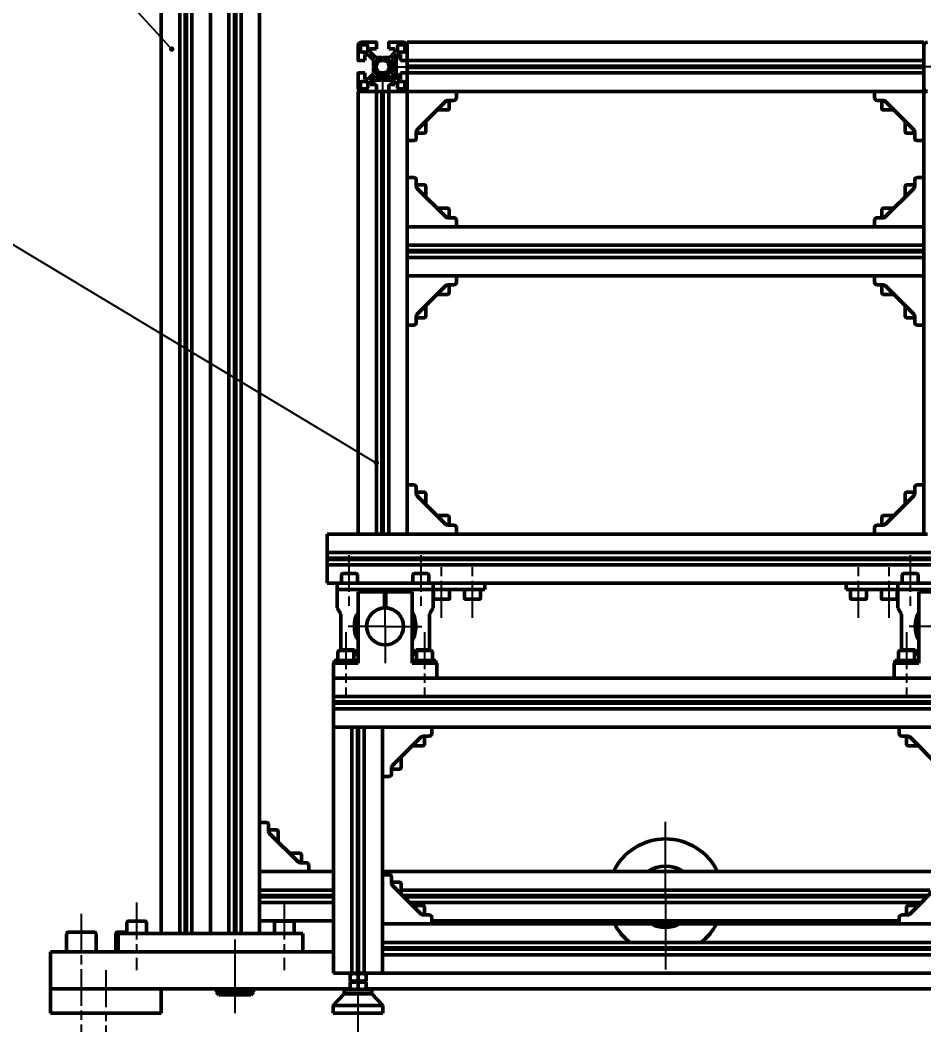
# Model space of a CAD drawing. Header units: millimetres. Extents: x 32504 to 36677, y 41990 to 42879.
# Drawn here: x 32707.6 to 32854.6, y 42298.6 to 42463.1 of the extents above; entities that cross this region are included whole.
import ezdxf

# ---------------------------------------------------------------- set-up
doc = ezdxf.new("R2010")
doc.units = ezdxf.units.MM
doc.linetypes.add('AM_ISO08W050', pattern=[18, 12, -1.5, 3, -1.5])
doc.linetypes.add('AM_ISO08W050x2', pattern=[9, 6, -0.75, 1.5, -0.75])
for name, color, linetype, lineweight in [('AM_0N', 7, 'Continuous', 50), ('AM_4N', 3, 'Continuous', 25), ('AM_5', 3, 'Continuous', 25), ('Duong_tam', 4, 'AM_ISO08W050', 25), ('Net_dam', 7, 'Continuous', 50)]:
    doc.layers.add(name, color=color, linetype=linetype, lineweight=lineweight)
doc.styles.add('TCVN', font='tcvn7284-2003i.ttf')
doc.dimstyles.new('TCVN$0', dxfattribs={"dimtxt": 3.5, "dimasz": 3.5, "dimexe": 1, "dimexo": 1, "dimgap": 1.3, "dimtad": 1, "dimdsep": 46, "dimtxsty": 'TCVN', "dimcen": 0, "dimclrd": 3, "dimclre": 3, "dimclrt": 2, "dimadec": 0, "dimazin": 2, "dimtp": 0.1, "dimtm": 0.1, "dimtfac": 0.71, "dimtmove": 0, "dimatfit": 3, "dimfxl": 1, "dimtfill": 1, "dimlwd": 25, "dimlwe": 25, "dimarcsym": 1})

# ---------------------------------------------------------------- blocks, each defined once
blk = doc.blocks.new('*D38')
at = {"layer": 'Defpoints', "color": 0, "transparency": 16777216}
for p in [(32734.05, 42809.04), (32927.55, 42809.04), (32912.55, 42301.63)]:
    blk.add_point(p, dxfattribs=at)
at = {"layer": 'Net_dam', "color": 3, "linetype": 'ByBlock', "lineweight": 25, "transparency": 16777216}
for p, q in [((32735.05, 42809.04), (32928.55, 42809.04)), ((32927.55, 42305.13), (32927.55, 42805.54)), ((32913.55, 42301.63), (32928.55, 42301.63))]:
    blk.add_line(p, q, dxfattribs=at)
at = {"layer": 'Net_dam', "color": 3, "transparency": 16777216}
for points in [[(32926.97, 42805.54), (32928.14, 42805.54), (32927.55, 42809.04)], [(32926.97, 42305.13), (32928.14, 42305.13), (32927.55, 42301.63)]]:
    blk.add_solid(points, dxfattribs=at)
at = {"layer": 'Net_dam', "color": 2, "transparency": 16777216, "insert": (32924.5, 42555.33), "char_height": 3.5, "attachment_point": 5, "rotation": 90, "style": 'TCVN', "bg_fill": 3, "box_fill_scale": 1.1, "bg_fill_color": 256, "bg_fill_true_color": 13158600, "bg_fill_transparency": 0}
blk.add_mtext('2540', dxfattribs=at)

msp = doc.modelspace()

# ---------------------------------------------------------------- hatches: boundary and pattern name
at = {"layer": 'AM_5'}
h = msp.add_hatch(color=256, dxfattribs=at)
edge = h.paths.add_edge_path(flags=0)
edge.add_arc((32732.2506, 42458.4508), 0.4375, 0, 360)

# ---------------------------------------------------------------- linework, layer by layer
at = {"layer": 'AM_0N'}
for p, q in [((32768.2527, 42456.2092), (32768.2527, 42454.916)), ((32768.7527, 42456.3626), (32768.4061, 42456.3626)), ((32768.4061, 42456.3626), (32768.4061, 42454.7626)), ((32768.4061, 42454.7626), (32768.2527, 42454.916)), ((32768.7527, 42454.7626), (32768.4061, 42454.7626)), ((32765.7527, 42453.7092), (32765.9061, 42453.8626)), ((32765.7527, 42453.3626), (32765.7527, 42453.7092)), ((32767.3527, 42453.7092), (32765.7527, 42453.7092)), ((32767.1993, 42453.8626), (32765.9061, 42453.8626)), ((32767.3527, 42453.7092), (32767.1993, 42453.8626)), ((32767.3527, 42453.3626), (32767.3527, 42453.7092)), ((32762.4327, 42359.0226), (32758.6727, 42359.0226)), ((32762.4327, 42358.5626), (32762.4327, 42359.0226)), ((32775.2327, 42359.0226), (32771.4727, 42359.0226)), ((32775.2327, 42358.5626), (32775.2327, 42359.0226)), ((32853.6327, 42359.0226), (32849.8727, 42359.0226)), ((32849.8727, 42359.0226), (32849.8727, 42358.5626)), ((32853.6327, 42358.5626), (32853.6327, 42359.0226)), ((32758.6727, 42358.5626), (32762.4327, 42358.5626)), ((32771.4727, 42358.5626), (32775.2327, 42358.5626)), ((32727.9527, 42316.6297), (32725.1527, 42316.6297)), ((32728.1527, 42316.4297), (32728.1527, 42314.6297)), ((32751.9527, 42316.6297), (32749.1527, 42316.6297)), ((32752.1527, 42316.4297), (32752.1527, 42314.6297)), ((32725.5527, 42314.6297), (32724.9527, 42314.6297)), ((32727.5527, 42314.6297), (32725.5527, 42314.6297)), ((32728.1527, 42314.6297), (32727.5527, 42314.6297)), ((32761.3927, 42308.1626), (32761.2527, 42308.0818)), ((32761.2527, 42308.0818), (32761.2527, 42306.8834)), ((32761.3927, 42308.1626), (32763.7127, 42308.1626)), ((32763.7127, 42308.1626), (32763.8527, 42308.0818)), ((32763.8527, 42308.0818), (32763.8527, 42306.8834)), ((32761.2527, 42306.8834), (32761.3927, 42306.8026)), ((32761.3927, 42306.8026), (32761.2527, 42306.7218)), ((32761.2527, 42306.7218), (32761.2527, 42305.5234)), ((32763.7127, 42306.8026), (32761.3927, 42306.8026)), ((32761.3927, 42306.8026), (32763.7127, 42306.8026)), ((32763.8527, 42306.8834), (32763.7127, 42306.8026)), ((32763.7127, 42306.8026), (32763.8527, 42306.7218)), ((32763.8527, 42306.7218), (32763.8527, 42305.5234)), ((32739.9821, 42304.6297), (32739.5527, 42305.0591)), ((32739.5527, 42305.0591), (32745.5527, 42305.0591)), ((32745.5527, 42305.0591), (32745.1233, 42304.6297)), ((32761.2527, 42305.5234), (32761.3927, 42305.4426)), ((32763.7127, 42305.4426), (32761.3927, 42305.4426)), ((32763.8527, 42305.5234), (32763.7127, 42305.4426)), ((32739.9821, 42304.6297), (32745.1233, 42304.6297))]:
    msp.add_line(p, q, dxfattribs=at)
for centre, radius, start, end in [((32725.1527, 42316.4297), 0.2, 90, 180), ((32727.9527, 42316.4297), 0.2, 0, 90), ((32749.1527, 42316.4297), 0.2, 90, 180), ((32751.9527, 42316.4297), 0.2, 0, 90), ((32761.9027, 42306.2077), 1.874, 69.705445, 110.294555), ((32763.2027, 42306.2077), 1.874, 69.705445, 110.294555), ((32761.9027, 42308.7575), 1.874, 249.705445, 290.294555), ((32761.9027, 42304.8477), 1.874, 69.705445, 110.294555), ((32763.2027, 42308.7575), 1.874, 249.705445, 290.294555), ((32763.2027, 42304.8477), 1.874, 69.705445, 110.294555), ((32761.9027, 42307.3975), 1.874, 249.705445, 290.294555), ((32763.2027, 42307.3975), 1.874, 249.705445, 290.294555)]:
    msp.add_arc(centre, radius, start, end, dxfattribs=at)
at = {"layer": 'AM_4N'}
for p, q in [((32768.2527, 42456.2092), (32768.7527, 42456.2092)), ((32768.2527, 42454.916), (32768.7527, 42454.916)), ((32765.9061, 42453.8626), (32765.9061, 42453.3626)), ((32767.1993, 42453.8626), (32767.1993, 42453.3626)), ((32739.9821, 42305.6297), (32739.9821, 42304.6297)), ((32745.1233, 42305.6297), (32745.1233, 42304.6297))]:
    msp.add_line(p, q, dxfattribs=at)
at = {"layer": 'AM_5'}
for p in [(32641.5919, 42557.8195), (32731.9558, 42458.774)]:
    msp.add_line(p, (32729.8917, 42461.0364), dxfattribs=at)
at = {"layer": 'Duong_tam'}
for p, q in [((32742.5527, 42301.6297), (32742.5527, 42727.6297)), ((32812.5527, 42320.7726), (32812.5527, 42332.987)), ((32812.5527, 42320.7726), (32824.7671, 42320.7726))]:
    msp.add_line(p, q, dxfattribs=at)
at = {"layer": 'Duong_tam', "linetype": 'AM_ISO08W050x2'}
for p, q in [((32766.5527, 42454.5126), (32766.5527, 42448.5626)), ((32767.6027, 42455.5626), (32773.5527, 42455.5626)), ((32857.5027, 42455.5626), (32851.5527, 42455.5626)), ((32761.0689, 42376.1626), (32761.0689, 42367.5626)), ((32772.7527, 42376.1626), (32772.7527, 42367.5626)), ((32852.3527, 42376.1626), (32852.3527, 42367.5626)), ((32776.1527, 42365.9626), (32776.1527, 42374.5626)), ((32781.1527, 42365.9626), (32781.1527, 42374.5626)), ((32843.9527, 42365.9626), (32843.9527, 42374.5626)), ((32848.9527, 42365.9626), (32848.9527, 42374.5626)), ((32766.9527, 42364.5626), (32766.9527, 42370.5626)), ((32766.9527, 42364.5626), (32772.9527, 42364.5626)), ((32760.5527, 42363.6226), (32760.5527, 42353.1626)), ((32773.3527, 42363.6226), (32773.3527, 42353.1626)), ((32851.7527, 42363.6226), (32851.7527, 42353.1626)), ((32726.5527, 42319.6297), (32726.5527, 42308.6297)), ((32750.5527, 42319.6297), (32750.5527, 42308.6297)), ((32717.5527, 42317.8297), (32717.5527, 42298.6297)), ((32762.5527, 42298.6297), (32762.5527, 42311.1626)), ((32721.5527, 42308.6297), (32721.5527, 42298.6297))]:
    msp.add_line(p, q, dxfattribs=at)
at = {"layer": 'Net_dam'}
for p, q in [((32730.5527, 42314.6297), (32730.5527, 42712.6297)), ((32733.5527, 42314.6297), (32733.5527, 42712.6297)), ((32734.4488, 42314.6297), (32734.4488, 42712.6297)), ((32734.5527, 42314.6297), (32734.5527, 42712.6297)), ((32734.6566, 42314.6297), (32734.6566, 42712.6297)), ((32735.5527, 42314.6297), (32735.5527, 42712.6297)), ((32738.5527, 42314.6297), (32738.5527, 42712.6297)), ((32741.5527, 42314.6297), (32741.5527, 42712.6297)), ((32742.4488, 42314.6297), (32742.4488, 42712.6297)), ((32742.5527, 42314.6297), (32742.5527, 42712.6297)), ((32742.6566, 42314.6297), (32742.6566, 42712.6297)), ((32743.5527, 42314.6297), (32743.5527, 42712.6297)), ((32746.5527, 42324.6687), (32746.5527, 42551.5481)), ((32765.4927, 42459.5626), (32763.1527, 42459.5626)), ((32765.5527, 42458.4626), (32765.5527, 42459.5026)), ((32767.5527, 42459.5026), (32767.5527, 42458.4626)), ((32769.9527, 42459.5626), (32767.6127, 42459.5626)), ((32770.5527, 42458.9626), (32770.5527, 42459.5626)), ((32854.5527, 42459.5626), (32770.5527, 42459.5626)), ((32854.5527, 42459.5626), (32854.5527, 42458.9626)), ((32762.5527, 42458.9626), (32762.5527, 42456.6226)), ((32762.9527, 42458.9626), (32762.9527, 42458.1626)), ((32763.9527, 42459.1626), (32763.1527, 42459.1626)), ((32763.1527, 42457.9626), (32763.9527, 42457.9626)), ((32764.1527, 42458.1626), (32764.1527, 42458.9626)), ((32764.5527, 42458.4626), (32765.5527, 42458.4626)), ((32764.5527, 42457.9162), (32764.5527, 42458.4626)), ((32765.4063, 42457.0626), (32764.5527, 42457.9162)), ((32767.5527, 42458.4626), (32768.5527, 42458.4626)), ((32768.5527, 42457.9162), (32767.6991, 42457.0626)), ((32768.5527, 42458.4626), (32768.5527, 42457.9162)), ((32768.9527, 42458.9626), (32768.9527, 42458.1626)), ((32769.9527, 42459.1626), (32769.1527, 42459.1626)), ((32769.1527, 42457.9626), (32769.9527, 42457.9626)), ((32770.1527, 42458.1626), (32770.1527, 42458.9626)), ((32770.5527, 42456.6226), (32770.5527, 42458.9626)), ((32854.5527, 42458.9626), (32854.5527, 42456.6226)), ((32762.6127, 42456.5626), (32763.6527, 42456.5626)), ((32763.6527, 42456.5626), (32763.6527, 42457.5626)), ((32763.6527, 42457.5626), (32764.1991, 42457.5626)), ((32764.1991, 42457.5626), (32765.0527, 42456.709)), ((32765.0527, 42456.709), (32765.0527, 42455.6665)), ((32766.4488, 42457.0626), (32765.4063, 42457.0626)), ((32766.5527, 42457.0026), (32766.4488, 42457.0626)), ((32766.6566, 42457.0626), (32766.5527, 42457.0026)), ((32767.6991, 42457.0626), (32766.6566, 42457.0626)), ((32768.0527, 42456.709), (32768.9063, 42457.5626)), ((32768.0527, 42455.6665), (32768.0527, 42456.709)), ((32768.4061, 42456.3626), (32768.2527, 42456.2092)), ((32769.1278, 42457.4626), (32768.7527, 42456.7363)), ((32768.7527, 42455.5626), (32768.7527, 42456.7363)), ((32768.7527, 42455.5626), (32768.7527, 42456.3626)), ((32768.9063, 42457.5626), (32769.4527, 42457.5626)), ((32769.4527, 42457.4626), (32769.1278, 42457.4626)), ((32769.4527, 42457.5626), (32769.4527, 42456.5626)), ((32769.4527, 42456.5626), (32770.4927, 42456.5626)), ((32770.5527, 42456.5626), (32770.5527, 42456.6226)), ((32854.5527, 42456.5626), (32770.5527, 42456.5626)), ((32770.5527, 42455.6665), (32770.5527, 42456.5626)), ((32854.5527, 42456.6226), (32854.5527, 42456.5626)), ((32854.5527, 42456.5626), (32854.5527, 42455.6665)), ((32762.5527, 42454.5026), (32762.5527, 42452.1626)), ((32763.6527, 42454.5626), (32762.6127, 42454.5626)), ((32763.6527, 42453.5626), (32763.6527, 42454.5626)), ((32765.0527, 42454.4161), (32764.1991, 42453.5626)), ((32765.0527, 42455.6665), (32765.1127, 42455.5626)), ((32765.1127, 42455.5626), (32765.0527, 42455.4587)), ((32765.0527, 42455.4587), (32765.0527, 42454.4161)), ((32765.7908, 42454.6026), (32765.6527, 42454.4645)), ((32765.6527, 42454.4645), (32765.6527, 42454.4443)), ((32765.723, 42454.4645), (32765.6527, 42454.4645)), ((32765.8293, 42454.6026), (32765.7908, 42454.6026)), ((32766.4527, 42454.6026), (32766.1274, 42454.6026)), ((32766.978, 42454.6026), (32766.4527, 42454.6026)), ((32767.9927, 42455.5626), (32768.0527, 42455.6665)), ((32768.0527, 42455.4587), (32767.9927, 42455.5626)), ((32768.0527, 42454.4162), (32768.0527, 42455.4587)), ((32768.9063, 42453.5626), (32768.0527, 42454.4162)), ((32768.7527, 42455.5626), (32768.7527, 42454.5074)), ((32768.7527, 42455.5626), (32768.7527, 42454.7626)), ((32769.1343, 42453.6626), (32768.7527, 42454.5074)), ((32770.4927, 42454.5626), (32769.4527, 42454.5626)), ((32769.4527, 42454.5626), (32769.4527, 42453.5626)), ((32854.5527, 42455.6665), (32770.5527, 42455.6665)), ((32770.5527, 42455.5626), (32770.5527, 42455.6665)), ((32854.5527, 42455.5626), (32770.5527, 42455.5626)), ((32770.5527, 42455.4587), (32770.5527, 42455.5626)), ((32854.5527, 42455.4587), (32770.5527, 42455.4587)), ((32770.5527, 42454.5626), (32770.5527, 42455.4587)), ((32770.5527, 42454.5026), (32770.5527, 42454.5626)), ((32854.5527, 42454.5626), (32770.5527, 42454.5626)), ((32770.5527, 42452.1626), (32770.5527, 42454.5026)), ((32854.5527, 42455.6665), (32854.5527, 42455.5626)), ((32854.5527, 42455.5626), (32854.5527, 42455.4587)), ((32854.5527, 42455.4587), (32854.5527, 42454.5626)), ((32854.5527, 42454.5626), (32854.5527, 42454.5026)), ((32854.5527, 42454.5026), (32854.5527, 42452.1626)), ((32762.9527, 42452.9626), (32762.9527, 42452.1626)), ((32763.9527, 42453.1626), (32763.1527, 42453.1626)), ((32764.1991, 42453.5626), (32763.6527, 42453.5626)), ((32764.1527, 42452.1626), (32764.1527, 42452.9626)), ((32764.5527, 42453.209), (32765.4063, 42454.0626)), ((32765.4063, 42454.0626), (32764.5527, 42453.209)), ((32764.5527, 42452.6626), (32764.5527, 42453.209)), ((32764.6527, 42452.981), (32765.4975, 42453.3626)), ((32764.6527, 42452.6626), (32764.6527, 42452.981)), ((32765.4063, 42454.0626), (32766.4488, 42454.0626)), ((32766.5527, 42453.3626), (32765.4975, 42453.3626)), ((32766.5527, 42453.3626), (32765.7527, 42453.3626)), ((32766.4488, 42454.0626), (32766.5527, 42454.1226)), ((32766.5527, 42454.1226), (32766.6566, 42454.0626)), ((32766.5527, 42453.3626), (32767.7264, 42453.3626)), ((32766.5527, 42453.3626), (32767.3527, 42453.3626)), ((32766.6566, 42454.0626), (32767.6991, 42454.0626)), ((32767.6991, 42454.0626), (32768.5527, 42453.209)), ((32768.4527, 42452.9875), (32767.7264, 42453.3626)), ((32768.4527, 42452.6626), (32768.4527, 42452.9875)), ((32768.5527, 42453.209), (32768.5527, 42452.6626)), ((32769.4527, 42453.5626), (32768.9063, 42453.5626)), ((32768.9527, 42452.9626), (32768.9527, 42452.1626)), ((32769.4527, 42453.6626), (32769.1343, 42453.6626)), ((32769.9527, 42453.1626), (32769.1527, 42453.1626)), ((32770.1527, 42452.1626), (32770.1527, 42452.9626)), ((32762.5527, 42451.5626), (32762.5527, 42379.5626)), ((32762.5527, 42451.5626), (32763.1527, 42451.5626)), ((32763.1527, 42451.9626), (32763.9527, 42451.9626)), ((32763.1527, 42451.5626), (32765.4927, 42451.5626)), ((32765.5527, 42452.6626), (32764.5527, 42452.6626)), ((32765.4927, 42451.5626), (32765.5527, 42451.5626)), ((32765.5527, 42451.6226), (32765.5527, 42452.6626)), ((32765.5527, 42451.5626), (32765.5527, 42379.5626)), ((32765.5527, 42451.5626), (32766.4488, 42451.5626)), ((32766.4488, 42451.5626), (32766.4488, 42379.5626)), ((32766.4488, 42451.5626), (32766.5527, 42451.5626)), ((32766.5527, 42451.5626), (32766.5527, 42379.5626)), ((32766.5527, 42451.5626), (32766.6566, 42451.5626)), ((32766.6566, 42451.5626), (32766.6566, 42379.5626)), ((32766.6566, 42451.5626), (32767.5527, 42451.5626)), ((32768.5527, 42452.6626), (32767.5527, 42452.6626)), ((32767.5527, 42452.6626), (32767.5527, 42451.6226)), ((32767.5527, 42451.5626), (32767.5527, 42379.5626)), ((32767.5527, 42451.5626), (32767.6127, 42451.5626)), ((32767.6127, 42451.5626), (32769.9527, 42451.5626)), ((32769.1527, 42451.9626), (32769.9527, 42451.9626)), ((32769.9527, 42451.5626), (32770.5527, 42451.5626)), ((32770.5527, 42451.5626), (32770.5527, 42452.1626)), ((32770.5527, 42451.5626), (32770.5527, 42379.5626)), ((32778.5527, 42451.5626), (32770.5527, 42451.5626)), ((32846.5527, 42451.5626), (32778.5527, 42451.5626)), ((32778.5527, 42450.5026), (32778.5527, 42451.5626)), ((32846.5527, 42451.5626), (32854.5527, 42451.5626)), ((32846.5527, 42450.5026), (32846.5527, 42451.5626)), ((32854.5527, 42452.1626), (32854.5527, 42451.5626)), ((32854.5527, 42451.5626), (32854.5527, 42379.5626)), ((32854.5527, 42451.5626), (32855.1527, 42451.5626)), ((32772.1299, 42445.2798), (32776.8355, 42449.9854)), ((32777.1184, 42450.1026), (32778.1527, 42450.1026)), ((32777.3527, 42449.1626), (32777.3527, 42450.1026)), ((32777.3527, 42448.7026), (32777.3527, 42450.1026)), ((32847.987, 42450.1026), (32846.9527, 42450.1026)), ((32847.7527, 42450.1026), (32847.7527, 42449.1626)), ((32847.7527, 42448.7026), (32847.7527, 42450.1026)), ((32852.9755, 42445.2798), (32848.2699, 42449.9854)), ((32777.1927, 42448.5426), (32775.3927, 42448.5426)), ((32847.9127, 42448.5426), (32849.7127, 42448.5426)), ((32773.5727, 42446.7226), (32773.5727, 42444.9226)), ((32851.5327, 42446.7226), (32851.5327, 42444.9226)), ((32772.0127, 42443.9626), (32772.0127, 42444.9969)), ((32772.0127, 42444.7626), (32772.9527, 42444.7626)), ((32772.0127, 42444.7626), (32773.4127, 42444.7626)), ((32853.0927, 42444.7626), (32851.6927, 42444.7626)), ((32852.1527, 42444.7626), (32853.0927, 42444.7626)), ((32853.0927, 42443.9626), (32853.0927, 42444.9969)), ((32770.5527, 42443.5626), (32771.6127, 42443.5626)), ((32854.5527, 42443.5626), (32853.4927, 42443.5626)), ((32770.5527, 42437.5626), (32771.6127, 42437.5626)), ((32772.0127, 42437.1626), (32772.0127, 42436.1283)), ((32772.9527, 42436.3626), (32772.0127, 42436.3626)), ((32773.4127, 42436.3626), (32772.0127, 42436.3626)), ((32851.6927, 42436.3626), (32853.0927, 42436.3626)), ((32853.0927, 42436.3626), (32852.1527, 42436.3626)), ((32853.0927, 42437.1626), (32853.0927, 42436.1283)), ((32854.5527, 42437.5626), (32853.4927, 42437.5626)), ((32772.1299, 42435.8454), (32776.8355, 42431.1398)), ((32773.5727, 42436.2026), (32773.5727, 42434.4026)), ((32852.9755, 42435.8454), (32848.2699, 42431.1398)), ((32851.5327, 42436.2026), (32851.5327, 42434.4026)), ((32775.3927, 42432.5826), (32777.1927, 42432.5826)), ((32777.3527, 42431.0226), (32777.3527, 42432.4226)), ((32777.3527, 42431.0226), (32777.3527, 42431.9626)), ((32777.3527, 42431.0226), (32777.3527, 42431.9626)), ((32847.7527, 42431.0226), (32847.7527, 42432.4226)), ((32847.7527, 42431.9626), (32847.7527, 42431.0226)), ((32847.7527, 42431.0226), (32847.7527, 42431.9626)), ((32847.7527, 42431.0226), (32847.7527, 42431.9626)), ((32849.7127, 42432.5826), (32847.9127, 42432.5826)), ((32777.1184, 42431.0226), (32778.1527, 42431.0226)), ((32778.5527, 42430.6226), (32778.5527, 42429.5626)), ((32846.5527, 42430.6226), (32846.5527, 42429.5626)), ((32847.987, 42431.0226), (32846.9527, 42431.0226)), ((32778.5527, 42429.5626), (32770.5527, 42429.5626)), ((32846.5527, 42429.5626), (32778.5527, 42429.5626)), ((32846.5527, 42429.5626), (32854.5527, 42429.5626)), ((32854.5527, 42426.5626), (32770.5527, 42426.5626)), ((32854.5527, 42425.6665), (32770.5527, 42425.6665)), ((32854.5527, 42425.5626), (32770.5527, 42425.5626)), ((32854.5527, 42425.4587), (32770.5527, 42425.4587)), ((32854.5527, 42424.5626), (32770.5527, 42424.5626)), ((32854.5527, 42421.5626), (32770.5527, 42421.5626)), ((32778.5527, 42421.5626), (32770.5527, 42421.5626)), ((32778.5527, 42420.5026), (32778.5527, 42421.5626)), ((32846.5527, 42420.5026), (32846.5527, 42421.5626)), ((32846.5527, 42421.5626), (32854.5527, 42421.5626)), ((32772.1299, 42415.2798), (32776.8355, 42419.9854)), ((32777.1184, 42420.1026), (32778.1527, 42420.1026)), ((32777.3527, 42418.7026), (32777.3527, 42420.1026)), ((32847.987, 42420.1026), (32846.9527, 42420.1026)), ((32847.7527, 42420.1026), (32847.7527, 42419.1626)), ((32847.7527, 42418.7026), (32847.7527, 42420.1026)), ((32852.9755, 42415.2798), (32848.2699, 42419.9854)), ((32777.1927, 42418.5426), (32775.3927, 42418.5426)), ((32776.0527, 42418.5426), (32775.8527, 42418.5426)), ((32847.9127, 42418.5426), (32849.7127, 42418.5426)), ((32773.5727, 42416.7226), (32773.5727, 42414.9226)), ((32851.5327, 42416.7226), (32851.5327, 42414.9226)), ((32772.0127, 42413.9626), (32772.0127, 42414.9969)), ((32853.0927, 42413.9626), (32853.0927, 42414.9969)), ((32770.5527, 42413.5626), (32771.6127, 42413.5626)), ((32772.0127, 42414.7626), (32773.4127, 42414.7626)), ((32853.0927, 42414.7626), (32851.6927, 42414.7626)), ((32852.1527, 42414.7626), (32853.0927, 42414.7626)), ((32854.5527, 42413.5626), (32853.4927, 42413.5626)), ((32770.5527, 42387.5626), (32770.5527, 42379.5626)), ((32771.6127, 42387.5626), (32770.5527, 42387.5626)), ((32772.0127, 42386.1283), (32772.0127, 42387.1626)), ((32853.0927, 42386.1283), (32853.0927, 42387.1626)), ((32853.4927, 42387.5626), (32854.5527, 42387.5626)), ((32854.5527, 42387.5626), (32854.5527, 42379.5626)), ((32772.9527, 42386.3626), (32772.0127, 42386.3626)), ((32773.4127, 42386.3626), (32772.0127, 42386.3626)), ((32776.8355, 42381.1398), (32772.1299, 42385.8454)), ((32773.5727, 42386.2026), (32773.5727, 42384.4026)), ((32848.2699, 42381.1398), (32852.9755, 42385.8454)), ((32851.5327, 42386.2026), (32851.5327, 42384.4026)), ((32851.6927, 42386.3626), (32853.0927, 42386.3626)), ((32853.0927, 42386.3626), (32852.1527, 42386.3626)), ((32852.1527, 42385.0626), (32852.1527, 42385.0226)), ((32775.3927, 42382.5826), (32777.1927, 42382.5826)), ((32777.3527, 42381.0226), (32777.3527, 42382.4226)), ((32847.7527, 42381.0226), (32847.7527, 42382.4226)), ((32849.7127, 42382.5826), (32847.9127, 42382.5826)), ((32778.1527, 42381.0226), (32777.1184, 42381.0226)), ((32777.3527, 42381.0226), (32777.3527, 42381.9626)), ((32778.5527, 42379.5626), (32778.5527, 42380.6226)), ((32846.5527, 42379.5626), (32846.5527, 42380.6226)), ((32846.9527, 42381.0226), (32847.987, 42381.0226)), ((32847.7527, 42381.9626), (32847.7527, 42381.0226)), ((32757.5527, 42379.5626), (32757.5527, 42378.9626)), ((32762.5527, 42379.5626), (32757.5527, 42379.5626)), ((32757.5527, 42378.9626), (32757.5527, 42376.6226)), ((32763.1527, 42379.5626), (32762.5527, 42379.5626)), ((32765.4927, 42379.5626), (32763.1527, 42379.5626)), ((32765.5527, 42379.5626), (32765.4927, 42379.5626)), ((32767.5527, 42379.5626), (32765.5527, 42379.5626)), ((32767.6127, 42379.5626), (32767.5527, 42379.5626)), ((32769.9527, 42379.5626), (32767.6127, 42379.5626)), ((32770.5527, 42379.5626), (32769.9527, 42379.5626)), ((32854.5527, 42379.5626), (32770.5527, 42379.5626)), ((32770.5527, 42379.5626), (32778.5527, 42379.5626)), ((32854.5527, 42379.5626), (32846.5527, 42379.5626)), ((32855.1527, 42379.5626), (32854.5527, 42379.5626)), ((32757.5527, 42376.6226), (32757.5527, 42376.5626)), ((32867.5527, 42376.5626), (32757.5527, 42376.5626)), ((32757.5527, 42376.5626), (32757.5527, 42375.6665)), ((32867.5527, 42375.6665), (32757.5527, 42375.6665)), ((32757.5527, 42375.6665), (32757.5527, 42375.5626)), ((32867.5527, 42375.5626), (32757.5527, 42375.5626)), ((32757.5527, 42375.5626), (32757.5527, 42375.4587)), ((32867.5527, 42375.4587), (32757.5527, 42375.4587)), ((32757.5527, 42375.4587), (32757.5527, 42374.5626)), ((32757.5527, 42374.5626), (32757.5527, 42374.5026)), ((32867.5527, 42374.5626), (32757.5527, 42374.5626)), ((32757.5527, 42374.5026), (32757.5527, 42372.1626)), ((32757.5527, 42372.1626), (32757.5527, 42371.5626)), ((32759.8527, 42373.0026), (32759.8527, 42371.5626)), ((32760.0127, 42373.1626), (32760.294, 42373.1626)), ((32760.294, 42373.1626), (32762.2927, 42373.1626)), ((32762.4527, 42371.5626), (32762.4527, 42373.0026)), ((32771.4527, 42373.0026), (32771.4527, 42371.5626)), ((32771.6127, 42373.1626), (32772.7527, 42373.1626)), ((32772.7527, 42373.1626), (32773.8927, 42373.1626)), ((32774.0527, 42371.5626), (32774.0527, 42373.0026)), ((32851.0527, 42373.0026), (32851.0527, 42371.5626)), ((32851.2127, 42373.1626), (32852.3527, 42373.1626)), ((32852.3527, 42373.1626), (32853.4927, 42373.1626)), ((32853.6527, 42371.5626), (32853.6527, 42373.0026)), ((32759.1527, 42371.5626), (32757.5527, 42371.5626)), ((32759.1527, 42370.5626), (32759.1527, 42371.5626)), ((32759.1527, 42371.5626), (32759.3527, 42371.5626)), ((32759.3527, 42370.5626), (32759.1527, 42370.5626)), ((32759.1527, 42370.5626), (32759.1527, 42367.5626)), ((32774.5527, 42371.5626), (32759.3527, 42371.5626)), ((32774.5527, 42370.5626), (32759.3527, 42370.5626)), ((32774.5527, 42371.5626), (32774.7527, 42371.5626)), ((32774.7527, 42370.5626), (32774.5527, 42370.5626)), ((32774.7527, 42371.5626), (32774.7527, 42370.5626)), ((32782.9527, 42371.5626), (32774.7527, 42371.5626)), ((32782.9527, 42370.5626), (32774.7527, 42370.5626)), ((32774.7527, 42367.5626), (32774.7527, 42370.5626)), ((32774.8527, 42370.5626), (32774.8527, 42369.1226)), ((32777.4527, 42369.1226), (32777.4527, 42370.5626)), ((32779.8527, 42370.5626), (32779.8527, 42369.1226)), ((32782.4527, 42369.1226), (32782.4527, 42370.5626)), ((32782.9527, 42371.5626), (32783.1527, 42371.5626)), ((32783.1527, 42370.5626), (32782.9527, 42370.5626)), ((32841.9527, 42371.5626), (32783.1527, 42371.5626)), ((32783.1527, 42371.5626), (32783.1527, 42370.5626)), ((32841.9527, 42370.5626), (32841.9527, 42371.5626)), ((32841.9527, 42371.5626), (32842.1527, 42371.5626)), ((32842.1527, 42370.5626), (32841.9527, 42370.5626)), ((32850.3527, 42371.5626), (32842.1527, 42371.5626)), ((32850.3527, 42370.5626), (32842.1527, 42370.5626)), ((32842.6527, 42370.5626), (32842.6527, 42369.1226)), ((32845.2527, 42369.1226), (32845.2527, 42370.5626)), ((32847.6527, 42370.5626), (32847.6527, 42369.1226)), ((32850.2527, 42369.1226), (32850.2527, 42370.5626)), ((32850.3527, 42370.5626), (32850.3527, 42371.5626)), ((32850.3527, 42371.5626), (32850.5527, 42371.5626)), ((32850.5527, 42370.5626), (32850.3527, 42370.5626)), ((32850.3527, 42370.5626), (32850.3527, 42367.5626)), ((32850.5527, 42371.5626), (32865.7527, 42371.5626)), ((32850.5527, 42370.5626), (32865.7527, 42370.5626)), ((32762.5527, 42370.1626), (32762.5527, 42358.5626)), ((32766.8527, 42370.1626), (32762.5527, 42370.1626)), ((32766.8527, 42370.1626), (32766.8527, 42367.5609)), ((32766.8527, 42369.5616), (32767.0527, 42369.5616)), ((32771.3527, 42370.1626), (32767.0527, 42370.1626)), ((32767.0527, 42370.1626), (32767.0527, 42367.5609)), ((32771.3527, 42358.5626), (32771.3527, 42370.1626)), ((32776.1527, 42368.9626), (32775.0127, 42368.9626)), ((32777.2927, 42368.9626), (32776.1527, 42368.9626)), ((32781.1527, 42368.9626), (32780.0127, 42368.9626)), ((32782.2927, 42368.9626), (32781.1527, 42368.9626)), ((32843.9527, 42368.9626), (32842.8127, 42368.9626)), ((32845.0927, 42368.9626), (32843.9527, 42368.9626)), ((32848.9527, 42368.9626), (32847.8127, 42368.9626)), ((32850.0927, 42368.9626), (32848.9527, 42368.9626)), ((32853.7527, 42370.1626), (32853.7527, 42358.5626)), ((32858.0527, 42370.1626), (32853.7527, 42370.1626)), ((32759.1527, 42367.5626), (32759.7527, 42366.5394)), ((32774.1527, 42366.5394), (32774.7527, 42367.5626)), ((32850.3527, 42367.5626), (32850.9527, 42366.5394)), ((32759.7527, 42366.5394), (32759.7527, 42360.7626)), ((32774.1527, 42360.7626), (32774.1527, 42366.5394)), ((32850.9527, 42366.5394), (32850.9527, 42360.7626)), ((32759.4127, 42360.6226), (32760.5527, 42360.6226)), ((32759.7527, 42360.7626), (32761.9527, 42360.7626)), ((32760.5527, 42360.6226), (32761.6927, 42360.6226)), ((32761.9527, 42360.7626), (32762.5527, 42359.7394)), ((32771.3527, 42359.7394), (32771.9527, 42360.7626)), ((32771.9527, 42360.7626), (32774.1527, 42360.7626)), ((32772.2127, 42360.6226), (32773.3527, 42360.6226)), ((32773.3527, 42360.6226), (32774.4927, 42360.6226)), ((32850.6127, 42360.6226), (32851.7527, 42360.6226)), ((32850.9527, 42360.7626), (32853.1527, 42360.7626)), ((32851.7527, 42360.6226), (32852.8927, 42360.6226)), ((32853.1527, 42360.7626), (32853.7527, 42359.7394)), ((32758.6727, 42358.5626), (32758.6727, 42359.0226)), ((32759.2527, 42360.4626), (32759.2527, 42359.0226)), ((32761.8527, 42359.0226), (32761.8527, 42360.4626)), ((32771.4727, 42358.5626), (32771.4727, 42359.0226)), ((32772.0527, 42360.4626), (32772.0527, 42359.0226)), ((32774.6527, 42359.0226), (32774.6527, 42360.4626)), ((32850.4527, 42360.4626), (32850.4527, 42359.0226)), ((32853.0527, 42359.0226), (32853.0527, 42360.4626)), ((32762.5527, 42358.5626), (32758.5527, 42358.5626)), ((32758.5527, 42358.5626), (32758.5527, 42356.1626)), ((32758.5527, 42358.5626), (32760.5527, 42358.5626)), ((32775.3527, 42358.5626), (32771.3527, 42358.5626)), ((32775.3527, 42356.1626), (32775.3527, 42358.5626)), ((32849.7527, 42358.5626), (32849.7527, 42356.1626)), ((32853.7527, 42358.5626), (32849.7527, 42358.5626)), ((32866.5527, 42356.1626), (32758.5527, 42356.1626)), ((32758.5527, 42355.5626), (32758.5527, 42356.1626)), ((32758.5527, 42353.2226), (32758.5527, 42355.5626)), ((32758.5527, 42353.1626), (32758.5527, 42353.2226)), ((32866.5527, 42353.1626), (32758.5527, 42353.1626)), ((32758.5527, 42352.2665), (32758.5527, 42353.1626)), ((32866.5527, 42352.2665), (32758.5527, 42352.2665)), ((32758.5527, 42352.1626), (32758.5527, 42352.2665)), ((32866.5527, 42352.1626), (32758.5527, 42352.1626)), ((32758.5527, 42352.0587), (32758.5527, 42352.1626)), ((32866.5527, 42352.0587), (32758.5527, 42352.0587)), ((32758.5527, 42351.1626), (32758.5527, 42352.0587)), ((32866.5527, 42351.1626), (32758.5527, 42351.1626)), ((32758.5527, 42351.1026), (32758.5527, 42351.1626)), ((32758.5527, 42348.7626), (32758.5527, 42351.1026)), ((32758.5527, 42348.1626), (32758.5527, 42348.7626)), ((32758.5527, 42308.1626), (32758.5527, 42348.1626)), ((32759.1527, 42348.1626), (32758.5527, 42348.1626)), ((32761.4927, 42348.1626), (32759.1527, 42348.1626)), ((32761.5527, 42348.1626), (32761.4927, 42348.1626)), ((32763.5527, 42348.1626), (32761.5527, 42348.1626)), ((32761.5527, 42308.1626), (32761.5527, 42348.1626)), ((32762.4488, 42308.1626), (32762.4488, 42348.1626)), ((32762.5527, 42308.1626), (32762.5527, 42348.1626)), ((32762.6566, 42308.1626), (32762.6566, 42348.1626)), ((32763.5527, 42308.1626), (32763.5527, 42348.1626)), ((32763.6127, 42348.1626), (32763.5527, 42348.1626)), ((32765.9527, 42348.1626), (32763.6127, 42348.1626)), ((32766.5527, 42348.1626), (32765.9527, 42348.1626)), ((32766.5527, 42348.1626), (32766.5527, 42340.1626)), ((32774.5527, 42348.1626), (32766.5527, 42348.1626)), ((32850.5527, 42348.1626), (32774.5527, 42348.1626)), ((32774.5527, 42347.1026), (32774.5527, 42348.1626)), ((32850.5527, 42348.1626), (32858.5527, 42348.1626)), ((32850.5527, 42347.1026), (32850.5527, 42348.1626)), ((32768.1299, 42341.8798), (32772.8355, 42346.5854)), ((32773.1184, 42346.7026), (32774.1527, 42346.7026)), ((32773.3527, 42345.3026), (32773.3527, 42346.7026)), ((32851.987, 42346.7026), (32850.9527, 42346.7026)), ((32851.7527, 42346.7026), (32851.7527, 42345.7626)), ((32851.7527, 42345.3026), (32851.7527, 42346.7026)), ((32856.9755, 42341.8798), (32852.2699, 42346.5854)), ((32773.1927, 42345.1426), (32771.3927, 42345.1426)), ((32851.9127, 42345.1426), (32853.7127, 42345.1426)), ((32853.0527, 42345.7626), (32853.0927, 42345.7626)), ((32769.5727, 42343.3226), (32769.5727, 42341.5226)), ((32768.0127, 42340.5626), (32768.0127, 42341.5969)), ((32768.0127, 42341.3626), (32769.4127, 42341.3626)), ((32766.5527, 42316.1626), (32766.5527, 42340.1626)), ((32766.5527, 42340.1626), (32767.6127, 42340.1626)), ((32746.5527, 42332.6687), (32746.5527, 42324.6687)), ((32747.6127, 42332.6687), (32746.5527, 42332.6687)), ((32748.0127, 42331.2343), (32748.0127, 42332.2687)), ((32748.9527, 42331.4687), (32748.0127, 42331.4687)), ((32749.4127, 42331.4687), (32748.0127, 42331.4687)), ((32749.5727, 42331.3087), (32749.5727, 42329.5087)), ((32752.8355, 42326.2458), (32748.1299, 42330.9515)), ((32751.3927, 42327.6887), (32753.1927, 42327.6887)), ((32752.0527, 42327.0687), (32752.0127, 42327.0687)), ((32754.1527, 42326.1287), (32753.1184, 42326.1287)), ((32753.3527, 42326.1287), (32753.3527, 42327.5287)), ((32753.3527, 42326.1287), (32753.3527, 42327.0687)), ((32746.5527, 42324.6687), (32754.5527, 42324.6687)), ((32758.5527, 42324.6687), (32746.5527, 42324.6687)), ((32746.5527, 42324.6687), (32746.5527, 42324.0687)), ((32754.5527, 42324.6687), (32754.5527, 42325.7287)), ((32858.5527, 42324.6687), (32766.5527, 42324.6687)), ((32746.5527, 42324.0687), (32746.5527, 42321.7287)), ((32766.5527, 42316.1626), (32766.5527, 42324.1626)), ((32766.5527, 42324.1626), (32767.6127, 42324.1626)), ((32768.0127, 42323.7626), (32768.0127, 42322.7283)), ((32769.4127, 42322.9626), (32768.0127, 42322.9626)), ((32769.5727, 42322.8026), (32769.5727, 42321.0026)), ((32746.5527, 42321.7287), (32746.5527, 42321.6687)), ((32758.5527, 42321.6687), (32746.5527, 42321.6687)), ((32746.5527, 42319.6687), (32746.5527, 42321.6687)), ((32768.1299, 42322.4454), (32772.8355, 42317.7398)), ((32855.5327, 42321.6687), (32769.5727, 42321.6687)), ((32856.9755, 42322.4454), (32852.2699, 42317.7398)), ((32758.5527, 42320.7726), (32746.5527, 42320.7726)), ((32758.5527, 42320.6687), (32746.5527, 42320.6687)), ((32758.5527, 42320.5647), (32746.5527, 42320.5647)), ((32758.5527, 42319.6687), (32746.5527, 42319.6687)), ((32746.5527, 42319.6687), (32746.5527, 42319.6087)), ((32746.5527, 42319.6087), (32746.5527, 42317.2687)), ((32855.3027, 42320.7726), (32769.8027, 42320.7726)), ((32855.1988, 42320.6687), (32769.9066, 42320.6687)), ((32855.0948, 42320.5647), (32770.0106, 42320.5647)), ((32854.1988, 42319.6687), (32770.9066, 42319.6687)), ((32771.3927, 42319.1826), (32773.1927, 42319.1826)), ((32773.3527, 42317.6226), (32773.3527, 42319.0226)), ((32851.7527, 42319.0226), (32851.7527, 42317.6226)), ((32851.9127, 42319.1826), (32853.7127, 42319.1826)), ((32853.0527, 42319.1826), (32853.2527, 42319.1826)), ((32724.9527, 42316.4297), (32724.9527, 42314.6297)), ((32746.5527, 42317.2687), (32746.5527, 42316.6687)), ((32758.5527, 42316.6687), (32746.5527, 42316.6687)), ((32746.5527, 42314.6297), (32746.5527, 42316.6687)), ((32748.9527, 42316.4297), (32748.9527, 42314.6297)), ((32858.5527, 42316.1626), (32766.5527, 42316.1626)), ((32766.5527, 42315.5626), (32766.5527, 42316.1626)), ((32774.5527, 42316.1626), (32766.5527, 42316.1626)), ((32773.1184, 42317.6226), (32774.1527, 42317.6226)), ((32774.5527, 42317.2226), (32774.5527, 42316.1626)), ((32850.5527, 42316.6687), (32774.5527, 42316.6687)), ((32850.5527, 42317.2226), (32850.5527, 42316.1626)), ((32850.5527, 42316.1626), (32858.5527, 42316.1626)), ((32851.987, 42317.6226), (32850.9527, 42317.6226)), ((32715.4727, 42314.8297), (32717.5527, 42314.8297)), ((32717.5527, 42314.8297), (32719.6327, 42314.8297)), ((32723.4727, 42314.8297), (32724.9527, 42314.8297)), ((32723.5527, 42311.6297), (32723.5527, 42314.6297)), ((32753.5527, 42314.6297), (32723.5527, 42314.6297)), ((32733.4927, 42314.6297), (32731.1527, 42314.6297)), ((32737.9527, 42314.6297), (32735.6127, 42314.6297)), ((32741.4927, 42314.6297), (32739.1527, 42314.6297)), ((32745.9527, 42314.6297), (32743.6127, 42314.6297)), ((32753.5527, 42311.6297), (32753.5527, 42314.6297)), ((32766.5527, 42313.2226), (32766.5527, 42315.5626)), ((32715.1527, 42314.5097), (32715.1527, 42311.6297)), ((32719.9527, 42311.6297), (32719.9527, 42314.5097)), ((32723.1527, 42314.5097), (32723.1527, 42311.6297)), ((32766.5527, 42313.1626), (32766.5527, 42313.2226)), ((32858.5527, 42313.1626), (32766.5527, 42313.1626)), ((32766.5527, 42311.1626), (32766.5527, 42313.1626)), ((32712.5527, 42305.6297), (32712.5527, 42311.6297)), ((32712.5527, 42311.6297), (32713.5527, 42311.6297)), ((32713.5527, 42311.6297), (32758.5527, 42311.6297)), ((32753.5527, 42311.6297), (32723.5527, 42311.6297)), ((32858.5527, 42312.2665), (32766.5527, 42312.2665)), ((32858.5527, 42312.1626), (32766.5527, 42312.1626)), ((32858.5527, 42312.0587), (32766.5527, 42312.0587)), ((32858.5527, 42311.1626), (32766.5527, 42311.1626)), ((32766.5527, 42311.1026), (32766.5527, 42311.1626)), ((32766.5527, 42308.7626), (32766.5527, 42311.1026)), ((32759.1527, 42308.1626), (32758.5527, 42308.1626)), ((32761.4927, 42308.1626), (32759.1527, 42308.1626)), ((32762.5527, 42307.9654), (32762.5527, 42306.9998)), ((32765.9527, 42308.1626), (32763.6127, 42308.1626)), ((32766.5527, 42308.1626), (32765.9527, 42308.1626)), ((32766.5527, 42308.1626), (32766.5527, 42308.7626)), ((32858.5527, 42308.1626), (32766.5527, 42308.1626)), ((32762.5527, 42306.6054), (32762.5527, 42305.6398)), ((32712.5527, 42301.6297), (32712.5527, 42305.6297)), ((32712.5527, 42305.6297), (32712.7527, 42305.6297)), ((32712.7527, 42305.6297), (32730.3527, 42305.6297)), ((32730.3527, 42305.6297), (32730.5527, 42305.6297)), ((32730.5527, 42305.6297), (32730.5527, 42301.6297)), ((32730.5527, 42305.6297), (32761.2497, 42305.6297)), ((32739.5527, 42305.6297), (32739.5527, 42305.0591)), ((32739.5527, 42305.6297), (32739.5527, 42305.0591)), ((32739.5527, 42305.0591), (32739.5527, 42305.6297)), ((32745.5527, 42305.0591), (32745.5527, 42305.6297)), ((32745.5527, 42305.0591), (32745.5527, 42305.6297)), ((32745.5527, 42305.0591), (32745.5527, 42305.6297)), ((32760.2845, 42304.8047), (32758.5192, 42302.915)), ((32761.2527, 42305.6226), (32760.2845, 42305.6226)), ((32760.2845, 42305.4426), (32760.2845, 42304.8047)), ((32761.3927, 42305.4426), (32760.2845, 42305.4426)), ((32764.6356, 42304.8047), (32760.2845, 42304.8047)), ((32763.7127, 42305.4426), (32764.8209, 42305.4426)), ((32764.6356, 42305.6226), (32763.8527, 42305.6226)), ((32763.8557, 42305.6297), (32861.2527, 42305.6297)), ((32764.8209, 42305.6226), (32764.6356, 42305.6226)), ((32764.8209, 42304.8047), (32764.6356, 42304.8047)), ((32764.8209, 42304.8047), (32764.8209, 42305.4426)), ((32766.5862, 42302.915), (32764.8209, 42304.8047)), ((32745.1233, 42304.6297), (32739.9821, 42304.6297)), ((32745.1233, 42304.6297), (32739.9821, 42304.6297)), ((32739.9821, 42304.6297), (32745.1233, 42304.6297)), ((32712.7527, 42301.6297), (32712.5527, 42301.6297)), ((32712.7527, 42301.6297), (32730.3527, 42301.6297)), ((32730.5527, 42301.6297), (32730.3527, 42301.6297)), ((32758.5192, 42302.915), (32758.5192, 42301.6297)), ((32758.5192, 42302.915), (32766.2566, 42302.915)), ((32758.5192, 42301.6297), (32766.2566, 42301.6297)), ((32766.2566, 42302.915), (32766.5862, 42302.915)), ((32766.2566, 42301.6297), (32766.5862, 42301.6297)), ((32766.5862, 42301.6297), (32766.5862, 42302.915))]:
    msp.add_line(p, q, dxfattribs=at)
msp.add_circle((32766.9527, 42364.5626), 3, dxfattribs=at)
for centre, radius, start, end in [((32763.1527, 42458.9626), 0.6, 90, 180), ((32765.4927, 42459.5026), 0.06, 0, 90), ((32767.6127, 42459.5026), 0.06, 90, 180), ((32769.9527, 42458.9626), 0.6, 0, 90), ((32855.1527, 42458.9626), 0.6, 90, 180), ((32763.1527, 42458.9626), 0.2, 90, 180), ((32763.1527, 42458.1626), 0.2, 180, 270), ((32763.9527, 42458.9626), 0.2, 0, 90), ((32763.9527, 42458.1626), 0.2, 270, 0), ((32769.1527, 42458.9626), 0.2, 90, 180), ((32769.1527, 42458.1626), 0.2, 180, 270), ((32769.9527, 42458.9626), 0.2, 0, 90), ((32769.9527, 42458.1626), 0.2, 270, 0), ((32762.6127, 42456.6226), 0.06, 180, 270), ((32765.6335, 42456.4818), 0.2, 0.549184, 269.434646), ((32766.5527, 42455.5626), 1.05, 145.104317, 214.895823), ((32765.6283, 42456.2058), 0.0762, 326.113718, 87.577726), ((32765.9095, 42456.487), 0.0762, 182.460702, 304.167647), ((32766.5527, 42455.5626), 1.05, 55.098552, 124.875837), ((32767.1959, 42456.487), 0.0762, 236.192362, 357.541019), ((32767.4719, 42456.4818), 0.2, 270.565567, 179.448848), ((32767.4771, 42456.2058), 0.0762, 92.42211, 213.913982), ((32766.5527, 42455.5626), 1.05, 325.10547, 34.893708), ((32770.4927, 42456.6226), 0.06, 270, 0), ((32762.6127, 42454.5026), 0.06, 90, 180), ((32765.6335, 42454.6434), 0.2, 90.539472, 359.447689), ((32765.6283, 42454.9194), 0.0762, 272.491434, 33.88434), ((32765.9095, 42454.6382), 0.0762, 56.068522, 177.541701), ((32766.5527, 42455.5626), 1.05, 235.107595, 304.894052), ((32767.1959, 42454.6382), 0.0762, 2.353009, 123.909752), ((32767.4719, 42454.6434), 0.2, 180.591157, 89.326027), ((32767.4771, 42454.9194), 0.0762, 146.092618, 267.871912), ((32770.4927, 42454.5026), 0.06, 0, 90), ((32763.1527, 42452.9626), 0.2, 90, 180), ((32763.9527, 42452.9626), 0.2, 0, 90), ((32769.1527, 42452.9626), 0.2, 90, 180), ((32769.9527, 42452.9626), 0.2, 0, 90), ((32763.1527, 42452.1626), 0.6, 180, 270), ((32763.1527, 42452.1626), 0.2, 180, 270), ((32763.9527, 42452.1626), 0.2, 270, 0), ((32765.4927, 42451.6226), 0.06, 270, 0), ((32767.6127, 42451.6226), 0.06, 180, 270), ((32769.1527, 42452.1626), 0.2, 180, 270), ((32769.9527, 42452.1626), 0.6, 270, 0), ((32769.9527, 42452.1626), 0.2, 270, 360), ((32855.1527, 42452.1626), 0.6, 180, 270), ((32777.1184, 42449.7026), 0.4, 90, 135), ((32778.1527, 42450.5026), 0.4, 270, 0), ((32846.9527, 42450.5026), 0.4, 180, 270), ((32847.987, 42449.7026), 0.4, 45, 90), ((32777.1927, 42448.7026), 0.16, 270, 0), ((32847.9127, 42448.7026), 0.16, 180, 270), ((32772.4127, 42444.9969), 0.4, 135, 180), ((32773.4127, 42444.9226), 0.16, 270, 0), ((32851.6927, 42444.9226), 0.16, 180, 270), ((32852.6927, 42444.9969), 0.4, 0, 45), ((32771.6127, 42443.9626), 0.4, 270, 0), ((32853.4927, 42443.9626), 0.4, 180, 270), ((32771.6127, 42437.1626), 0.4, 0, 90), ((32773.4127, 42436.2026), 0.16, 0, 90), ((32851.6927, 42436.2026), 0.16, 90, 180), ((32853.4927, 42437.1626), 0.4, 90, 180), ((32772.4127, 42436.1283), 0.4, 180, 225), ((32852.6927, 42436.1283), 0.4, 315, 0), ((32777.1927, 42432.4226), 0.16, 0, 90), ((32847.9127, 42432.4226), 0.16, 90, 180), ((32777.1184, 42431.4226), 0.4, 225, 270), ((32778.1527, 42430.6226), 0.4, 0, 90), ((32846.9527, 42430.6226), 0.4, 90, 180), ((32847.987, 42431.4226), 0.4, 270, 315), ((32777.1184, 42419.7026), 0.4, 90, 135), ((32778.1527, 42420.5026), 0.4, 270, 0), ((32846.9527, 42420.5026), 0.4, 180, 270), ((32847.987, 42419.7026), 0.4, 45, 90), ((32777.1927, 42418.7026), 0.16, 270, 0), ((32847.9127, 42418.7026), 0.16, 180, 270), ((32772.4127, 42414.9969), 0.4, 135, 180), ((32773.4127, 42414.9226), 0.16, 270, 0), ((32851.6927, 42414.9226), 0.16, 180, 270), ((32852.6927, 42414.9969), 0.4, 0, 45), ((32771.6127, 42413.9626), 0.4, 270, 0), ((32853.4927, 42413.9626), 0.4, 180, 270), ((32771.6127, 42387.1626), 0.4, 0, 90), ((32853.4927, 42387.1626), 0.4, 90, 180), ((32772.4127, 42386.1283), 0.4, 180, 225), ((32773.4127, 42386.2026), 0.16, 0, 90), ((32851.6927, 42386.2026), 0.16, 90, 180), ((32852.6927, 42386.1283), 0.4, 315, 0), ((32777.1927, 42382.4226), 0.16, 0, 90), ((32847.9127, 42382.4226), 0.16, 90, 180), ((32777.1184, 42381.4226), 0.4, 225, 270), ((32778.1527, 42380.6226), 0.4, 0, 90), ((32846.9527, 42380.6226), 0.4, 90, 180), ((32847.987, 42381.4226), 0.4, 270, 315), ((32760.0127, 42373.0026), 0.16, 90, 180), ((32762.2927, 42373.0026), 0.16, 0, 90), ((32771.6127, 42373.0026), 0.16, 90, 180), ((32773.8927, 42373.0026), 0.16, 0, 90), ((32851.2127, 42373.0026), 0.16, 90, 180), ((32853.4927, 42373.0026), 0.16, 0, 90), ((32775.0127, 42369.1226), 0.16, 180, 270), ((32777.2927, 42369.1226), 0.16, 270, 0), ((32780.0127, 42369.1226), 0.16, 180, 270), ((32782.2927, 42369.1226), 0.16, 270, 0), ((32842.8127, 42369.1226), 0.16, 180, 270), ((32845.0927, 42369.1226), 0.16, 270, 0), ((32847.8127, 42369.1226), 0.16, 180, 270), ((32850.0927, 42369.1226), 0.16, 270, 0), ((32766.9527, 42364.5626), 3, 91.910213, 88.089787), ((32766.9527, 42364.5626), 5, 151.642363, 208.357637), ((32766.9527, 42364.5626), 5, 0, 28.357637), ((32858.1527, 42364.5626), 5, 151.642363, 208.357637), ((32766.9527, 42364.5626), 5, 331.642363, 0), ((32759.4127, 42360.4626), 0.16, 90, 180), ((32761.6927, 42360.4626), 0.16, 0, 90), ((32772.2127, 42360.4626), 0.16, 90, 180), ((32774.4927, 42360.4626), 0.16, 0, 90), ((32850.6127, 42360.4626), 0.16, 90, 180), ((32852.8927, 42360.4626), 0.16, 0, 90), ((32773.1184, 42346.3026), 0.4, 90, 135), ((32774.1527, 42347.1026), 0.4, 270, 0), ((32850.9527, 42347.1026), 0.4, 180, 270), ((32851.987, 42346.3026), 0.4, 45, 90), ((32773.1927, 42345.3026), 0.16, 270, 0), ((32851.9127, 42345.3026), 0.16, 180, 270), ((32768.4127, 42341.5969), 0.4, 135, 180), ((32769.4127, 42341.5226), 0.16, 270, 0), ((32767.6127, 42340.5626), 0.4, 270, 0), ((32747.6127, 42332.2687), 0.4, 0, 90), ((32748.4127, 42331.2343), 0.4, 180, 225), ((32748.4127, 42331.2343), 0.4, 180, 225), ((32749.4127, 42331.3087), 0.16, 0, 90), ((32812.5527, 42320.587), 9.4, 25.735724, 154.264276), ((32753.1927, 42327.5287), 0.16, 0, 90), ((32753.1184, 42326.5287), 0.4, 225, 270), ((32753.1184, 42326.5287), 0.4, 225, 270), ((32754.1527, 42325.7287), 0.4, 0, 90), ((32812.5527, 42320.587), 5, 54.719592, 125.280408), ((32767.6127, 42323.7626), 0.4, 0, 90), ((32769.4127, 42322.8026), 0.16, 0, 90), ((32768.4127, 42322.7283), 0.4, 180, 225), ((32773.1927, 42319.0226), 0.16, 0, 90), ((32851.9127, 42319.0226), 0.16, 90, 180), ((32773.1184, 42318.0226), 0.4, 225, 270), ((32774.1527, 42317.2226), 0.4, 0, 90), ((32812.5527, 42320.587), 9.4, 208.078349, 232.169389), ((32812.5527, 42320.587), 5, 242.236216, 297.763784), ((32812.5527, 42320.587), 5, 242.236216, 263.24061), ((32812.5527, 42320.587), 9.4, 307.830611, 331.921651), ((32850.9527, 42317.2226), 0.4, 90, 180), ((32851.987, 42318.0226), 0.4, 270, 315), ((32715.4727, 42314.5097), 0.32, 90, 180), ((32719.6327, 42314.5097), 0.32, 0, 90), ((32723.4727, 42314.5097), 0.32, 90, 180)]:
    msp.add_arc(centre, radius, start, end, dxfattribs=at)

# ---------------------------------------------------------------- next in the draw order: dimensions: what is measured, and where the dimension line sits
dim = msp.add_linear_dim(base=(32927.5527, 42809.0383), p1=(32912.5527, 42301.6297), p2=(32734.05, 42809.0383), angle=90, text='2540', dimstyle='TCVN$0', override={"dimlfac": 5}, dxfattribs=at)
dim.commit()
dim.dimension.update_dxf_attribs({"geometry": '*D38', "text_midpoint": (32924.5027, 42555.334)})

# ---------------------------------------------------------------- next in the draw order: hatches: boundary and pattern name
at = {"layer": 'AM_5'}
h = msp.add_hatch(color=256, dxfattribs=at)
edge = h.paths.add_edge_path(flags=0)
edge.add_arc((32765.5347, 42391.188), 0.4375, 0, 360)

# ---------------------------------------------------------------- next in the draw order: linework, layer by layer
msp.add_line((32641.5919, 42465.6414), (32765.5527, 42391.1192), dxfattribs=at)
at = {"layer": 'Duong_tam', "linetype": 'AM_ISO08W050x2'}
for p, q in [((32766.9527, 42364.5626), (32760.9527, 42364.5626)), ((32766.9527, 42364.5626), (32766.9527, 42358.5626)), ((32858.1527, 42364.5626), (32852.1527, 42364.5626))]:
    msp.add_line(p, q, dxfattribs=at)
at = {"layer": 'Duong_tam'}
for q in [(32800.3383, 42320.7726), (32812.5527, 42308.5582)]:
    msp.add_line((32812.5527, 42320.7726), q, dxfattribs=at)

doc.saveas('drawing.dxf')
